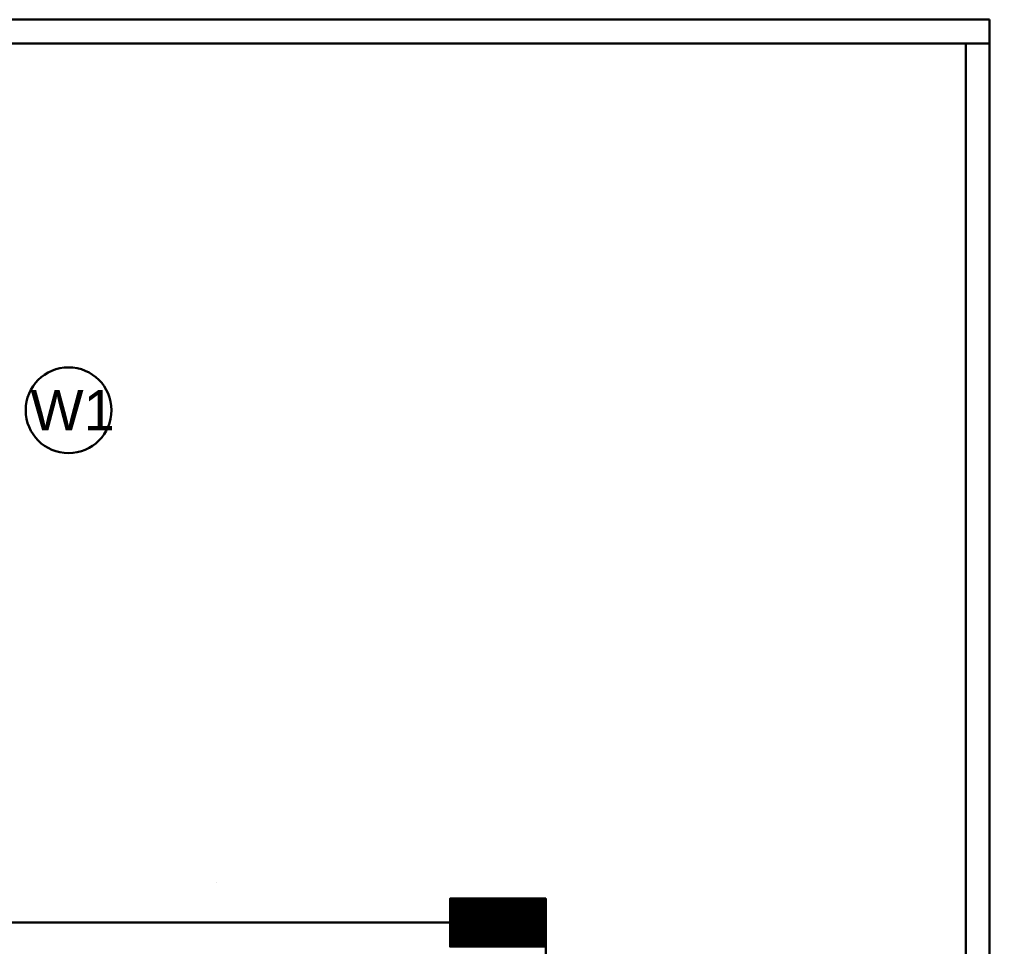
# Model space of a CAD drawing. Extents: x -454308 to 890911, y -14103 to 1343694.
# Drawn here: x 197982.9 to 198165.2, y 656697.2 to 656871.5 of the extents above; entities that cross this region are included whole.
import ezdxf

# ---------------------------------------------------------------- set-up
doc = ezdxf.new("R2010")
doc.units = 0
doc.header["$MEASUREMENT"] = 0
doc.layers.add('A-Wall', color=7, linetype='Continuous', lineweight=30)
doc.layers.add('Text', color=55, linetype='Continuous', lineweight=25)
doc.layers.add('ELE', color=7, linetype='Continuous')
doc.layers.add('FURN', color=250, linetype='Continuous')
doc.styles.add('jag', font='arial.ttf')

# ---------------------------------------------------------------- blocks, each defined once
blk = doc.blocks.new('EGVSVS')
at = {"layer": 'A-Wall'}
h = blk.add_hatch(dxfattribs=at)
h.set_pattern_fill('ANSI31', color=256, style=0)
h.set_pattern_definition([(45, (0, 0), (-0.088388347648, 0.088388347648), [])])
h.paths.add_polyline_path([(188258.49, 672097.51), (188258.49, 672106.51), (188240.49, 672106.51), (188240.49, 672097.51)])
blk.add_lwpolyline([(188240.49, 672106.51), (188258.49, 672106.51), (188258.49, 672097.51), (188240.49, 672097.51)], close=True, dxfattribs=at)

msp = doc.modelspace()

# ---------------------------------------------------------------- linework, layer by layer
at = {"layer": 'A-Wall'}
for p, q in [((197447.691, 656871.479), (198165.164, 656871.479)), ((198165.164, 656871.479), (198165.164, 656379.678)), ((197456.691, 656866.979), (198165.164, 656866.979)), ((198160.684, 656866.979), (198160.684, 656384.157))]:
    msp.add_line(p, q, dxfattribs=at)
for points in [[(198081.787, 656701.705), (197943.992, 656701.705)], [(198081.787, 656683.788), (198081.787, 656701.705)]]:
    msp.add_lwpolyline(points, dxfattribs=at)
at = {"layer": 'ELE', "linetype": 'ByBlock', "lineweight": 30}
msp.add_circle((197992.119, 656798.007), 8.062, dxfattribs=at)
at = {"layer": 'FURN'}
msp.add_lwpolyline([(198019.831, 656709.292), (198019.831, 656709.292)], dxfattribs=at)

# ---------------------------------------------------------------- block references
at = {"layer": 'A-Wall'}
msp.add_blockref('EGVSVS', (9823.294, -15400.3), dxfattribs=at)

# ---------------------------------------------------------------- texts
at = {"layer": 'Text', "insert": (197984.954, 656801.796), "char_height": 7.57161, "width": 212.54385, "attachment_point": 1, "style": 'jag'}
msp.add_mtext('W1{\\H0.8193x; }^I', dxfattribs=at)

doc.saveas('drawing.dxf')
